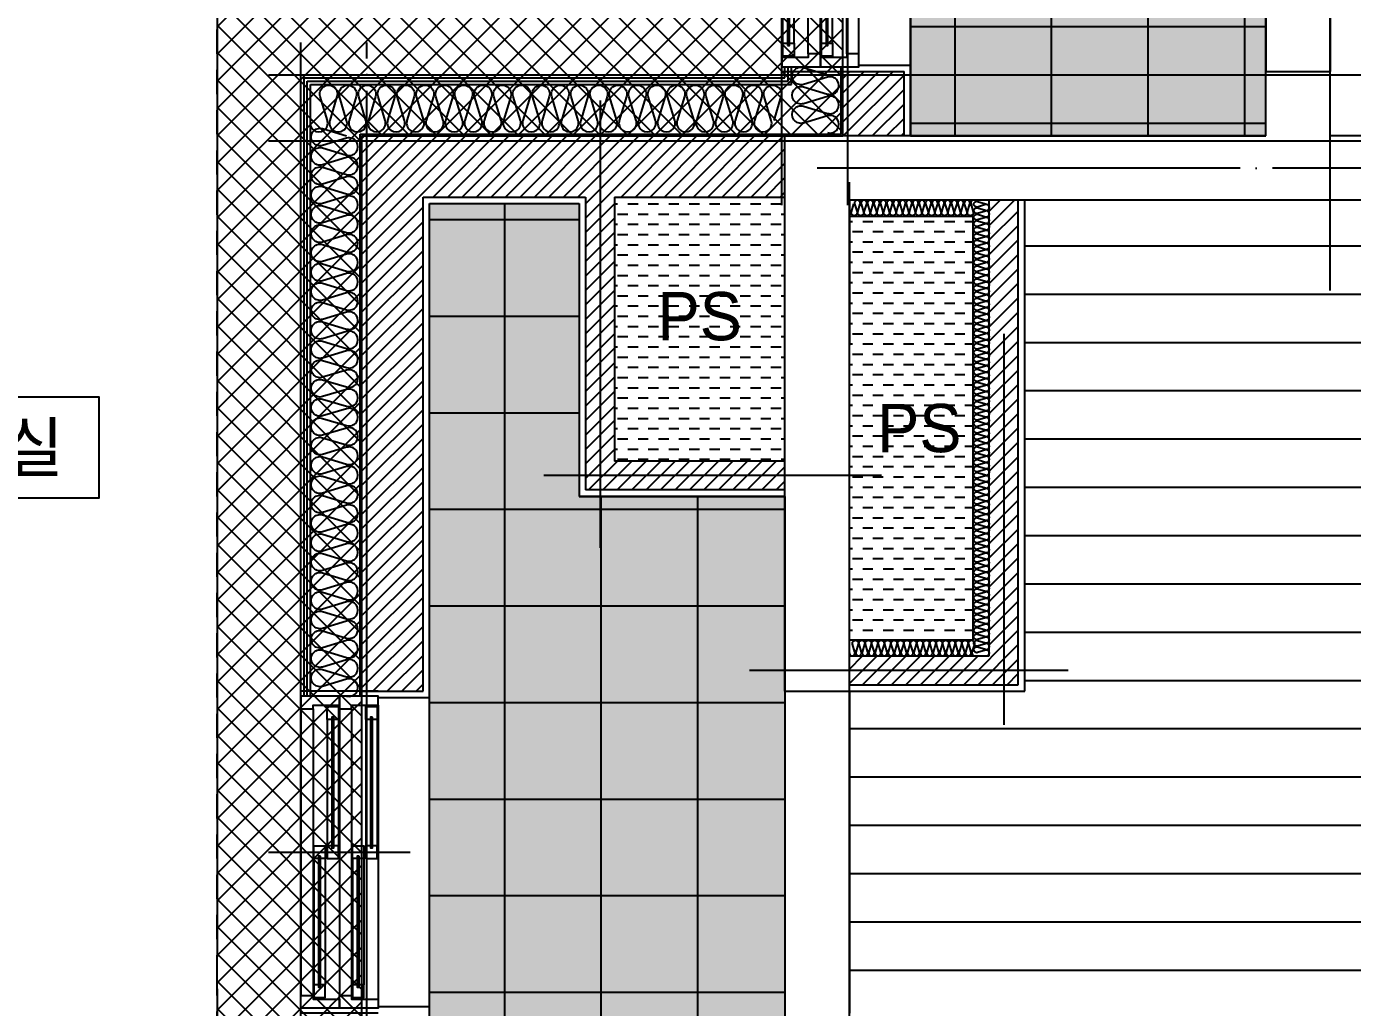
# Model space of a CAD drawing. Header units: millimetres. Extents: x -24416 to 92204, y -190080 to 23760.
# Drawn here: x 27491 to 31613, y -172248 to -169201 of the extents above; entities that cross this region are included whole.
import ezdxf
from ezdxf.enums import TextEntityAlignment as Align

# ---------------------------------------------------------------- set-up
doc = ezdxf.new("R2010")
doc.units = ezdxf.units.MM
doc.header["$LTSCALE"] = 50
for name, pattern in [('AUDIT_D_220706163347-0', [0]), ('CEN', [62, 60, -1, 0, -1]), ('HID', [2.5, 1.5, -1])]:
    doc.linetypes.add(name, pattern=pattern)
for name, color, linetype in [('A-SOL252', 252, 'Continuous'), ('A_HAT', 8, 'Continuous'), ('AA-단열-바닥-욕실', 30, 'Continuous'), ('CEN_CON', 1, 'CEN'), ('CEN_WALL', 12, 'CEN'), ('CONC', 2, 'Continuous'), ('dan1', 7, 'HID'), ('ELE3_CON', 7, 'Continuous'), ('ELE4', 4, 'Continuous'), ('ETC', 6, 'Continuous'), ('FIN', 6, 'Continuous'), ('HAT', 9, 'Continuous'), ('INS', 252, 'Continuous'), ('INSUL', 8, 'Continuous'), ('ROM', 7, 'AUDIT_D_220706163347-0'), ('WAL', 3, 'Continuous'), ('WAL_DRY', 7, 'Continuous'), ('WIN', 4, 'Continuous'), ('바닥타일', 8, 'Continuous'), ('실명', 3, 'AUDIT_D_220706163347-0'), ('실명박스', 7, 'AUDIT_D_220706163347-0')]:
    doc.layers.add(name, color=color, linetype=linetype)
for name, color, linetype, plot in [('AA-CEN', 1, 'CEN', False), ('AA-XXXX-MC', 153, 'AUDIT_D_220706163347-0', False), ('Defpoint', 135, 'Continuous', False), ('MC', 135, 'Continuous', False)]:
    doc.layers.add(name, color=color, linetype=linetype, plot=plot)
doc.styles.add('HAUD01', font='Dotum.ttf')

# ---------------------------------------------------------------- blocks, each defined once
blk = doc.blocks.new('WIN_이중창_1000')
at = {"layer": 'Defpoint'}
for p, q in [((-15, 240), (-15, 0)), ((985, 240), (985, 0))]:
    blk.add_line(p, q, dxfattribs=at)
at = {"layer": 'WIN'}
blk.add_line((485, -100), (485, 340), dxfattribs=at)
at = {"layer": 'WIN', "color": 8}
for p, q in [((942, 240), (28, 240)), ((897, 237), (505, 237)), ((465, 196), (73, 196)), ((897, 202), (505, 202)), ((930, 158), (40, 158)), ((465, 161), (73, 161)), ((930, 120), (40, 120)), ((897, 117), (505, 117)), ((465, 76), (73, 76)), ((897, 82), (505, 82)), ((930, 38), (40, 38)), ((930, 0), (40, 0)), ((465, 41), (73, 41))]:
    blk.add_line(p, q, dxfattribs=at)
at = {"layer": 'WIN'}
for points in [[(40, 158), (28, 158), (28, 240), (0, 240), (0, 120), (40, 120), (40, 158)], [(505, 216.5), (505, 202), (465, 202), (465, 237), (505, 237), (505, 222.5)], [(904, 222.5), (904, 216.5), (498, 216.5), (498, 222.5), (904, 222.5)], [(897, 216.5), (897, 202), (937, 202), (937, 237), (897, 237), (897, 222.5)], [(930, 158), (942, 158), (942, 240), (970, 240), (970, 120), (930, 120), (930, 158)], [(73, 175.5), (73, 161), (33, 161), (33, 196), (73, 196), (73, 181.5)], [(472, 181.5), (472, 175.5), (66, 175.5), (66, 181.5), (472, 181.5)], [(465, 175.5), (465, 161), (505, 161), (505, 196), (465, 196), (465, 181.5)], [(40, 38), (28, 38), (28, 120), (0, 120), (0, 0), (40, 0), (40, 38)], [(505, 96.5), (505, 82), (465, 82), (465, 117), (505, 117), (505, 102.5)], [(904, 102.5), (904, 96.5), (498, 96.5), (498, 102.5), (904, 102.5)], [(897, 96.5), (897, 82), (937, 82), (937, 117), (897, 117), (897, 102.5)], [(930, 38), (942, 38), (942, 120), (970, 120), (970, 0), (930, 0), (930, 38)], [(73, 55.5), (73, 41), (33, 41), (33, 76), (73, 76), (73, 61.5)], [(472, 61.5), (472, 55.5), (66, 55.5), (66, 61.5), (472, 61.5)], [(465, 55.5), (465, 41), (505, 41), (505, 76), (465, 76), (465, 61.5)]]:
    blk.add_lwpolyline(points, dxfattribs=at)
blk = doc.blocks.new('A$Cd15f0f88')
at = {"layer": 'Defpoint'}
for p, q in [((100, 1300), (340, 1300)), ((100, 0), (340, 0))]:
    blk.add_line(p, q, dxfattribs=at)
at = {"layer": 'WIN', "color": 8}
for p, q in [((100, 43), (100, 1257)), ((182, 55), (182, 1245)), ((220, 55), (220, 1245)), ((302, 55), (302, 1245)), ((340, 55), (340, 1245)), ((144, 670), (144, 1212)), ((179, 670), (179, 1212)), ((264, 670), (264, 1212)), ((299, 670), (299, 1212)), ((103, 88), (103, 630)), ((138, 88), (138, 630)), ((223, 88), (223, 630)), ((258, 88), (258, 630))]:
    blk.add_line(p, q, dxfattribs=at)
at = {"layer": 'WIN'}
blk.add_line((440, 650), (0, 650), dxfattribs=at)
for points in [[(182, 1245), (182, 1257), (100, 1257), (100, 1285), (220, 1285), (220, 1245), (182, 1245)], [(302, 1245), (302, 1257), (220, 1257), (220, 1285), (340, 1285), (340, 1245), (302, 1245)], [(164.5, 1212), (179, 1212), (179, 1252), (144, 1252), (144, 1212), (158.5, 1212)], [(284.5, 1212), (299, 1212), (299, 1252), (264, 1252), (264, 1212), (278.5, 1212)], [(158.5, 663), (164.5, 663), (164.5, 1219), (158.5, 1219), (158.5, 663)], [(278.5, 663), (284.5, 663), (284.5, 1219), (278.5, 1219), (278.5, 663)], [(123.5, 630), (138, 630), (138, 670), (103, 670), (103, 630), (117.5, 630)], [(164.5, 670), (179, 670), (179, 630), (144, 630), (144, 670), (158.5, 670)], [(243.5, 630), (258, 630), (258, 670), (223, 670), (223, 630), (237.5, 630)], [(284.5, 670), (299, 670), (299, 630), (264, 630), (264, 670), (278.5, 670)], [(117.5, 81), (123.5, 81), (123.5, 637), (117.5, 637), (117.5, 81)], [(237.5, 81), (243.5, 81), (243.5, 637), (237.5, 637), (237.5, 81)], [(123.5, 88), (138, 88), (138, 48), (103, 48), (103, 88), (117.5, 88)], [(243.5, 88), (258, 88), (258, 48), (223, 48), (223, 88), (237.5, 88)], [(182, 55), (182, 43), (100, 43), (100, 15), (220, 15), (220, 55), (182, 55)], [(302, 55), (302, 43), (220, 43), (220, 15), (340, 15), (340, 55), (302, 55)]]:
    blk.add_lwpolyline(points, dxfattribs=at)
blk = doc.blocks.new('DongSinsul_1')
at = {"layer": 'INSUL'}
blk.add_lwpolyline([(0, 0.25, 1.34403), (0.35, 0.25), (0.2, 0.75, -1.34403), (0.55, 0.75), (0.4, 0.25)], format="xyb", dxfattribs=at)
blk = doc.blocks.new('U-131B(기본)', base_point=(-85340.5, -187585.7))
at = {"layer": 'A-SOL252'}
h = blk.add_hatch(dxfattribs=at)
h.set_pattern_fill('DASH', color=256, scale=10, style=0)
h.set_pattern_definition([(2e-15, (-67762.844, -190484.643), (31.75, 31.75), [31.75, -31.75])])
h.paths.add_polyline_path([(-60025.5, -179015.7), (-60555.5, -179015.7), (-60555.5, -179835.7), (-60025.5, -179835.7)])
h = blk.add_hatch(dxfattribs=at)
h.set_pattern_fill('DASH', color=256, scale=10, style=0)
h.set_pattern_definition([(2e-15, (-67032.844, -190729.643), (31.75, 31.75), [31.75, -31.75])])
h.paths.add_polyline_path([(-59440.5, -180390.7), (-59440.5, -179075.7), (-59825.5, -179075.7), (-59825.5, -180390.7)])
at = {"layer": 'A_HAT'}
h = blk.add_hatch(dxfattribs=at)
h.set_pattern_fill('ANSI31', color=256, scale=10, style=0)
h.set_pattern_definition([(45, (-275322.57, -137101.113), (-22.4506403, 22.4506403), [])])
h.paths.add_polyline_path([(-59655.5, -178825.7), (-59655.5, -178625.7), (-59845.5, -178625.7), (-59845.5, -178825.7)])
h = blk.add_hatch(dxfattribs=at)
h.set_pattern_fill('ANSI31', color=256, scale=10, style=0)
h.set_pattern_definition([(45, (-272032.57, -137621.113), (-22.4506403, 22.4506403), [])])
h.paths.add_polyline_path([(-60025.5, -178825.7), (-61340.5, -178825.7), (-61340.5, -180550.7), (-61150.5, -180550.7), (-61150.5, -179015.7), (-60645.5, -179015.7), (-60645.5, -179925.7), (-60025.5, -179925.7), (-60025.5, -179835.7), (-60555.5, -179835.7), (-60555.5, -179015.7), (-60025.5, -179015.7)])
h = blk.add_hatch(dxfattribs=at)
h.set_pattern_fill('ANSI31', color=256, scale=10, style=0)
h.set_pattern_definition([(45, (-370130.802, -78315.945), (-22.4506403, 22.4506403), [])])
h.paths.add_polyline_path([(-59300.5, -179025.7), (-59390.5, -179025.7), (-59390.5, -180440.7), (-59825.5, -180440.7), (-59825.5, -180530.7), (-59300.5, -180530.7)])
at = {"layer": 'HAT', "ltscale": 100}
h = blk.add_hatch(dxfattribs=at)
h.set_pattern_fill('_USER', color=8, scale=150, pattern_type=0)
h.set_pattern_definition([(2e-15, (38263.87, -197032.43), (0, 150), [])])
h.paths.add_polyline_path([(-56010.5, -179025.7), (-59280.5, -179025.7), (-59280.5, -180550.7), (-59425.5, -180550.7), (-59825.5, -180550.7), (-59825.5, -182095.7), (-59825.5, -187385.7), (-56010.5, -187385.7)])
at = {"layer": '바닥타일'}
h = blk.add_hatch(dxfattribs=at)
h.set_pattern_fill('_USER', color=256, scale=300, double=1, pattern_type=0)
h.set_pattern_definition([(0, (-275322.57, -137101.1), (0, 300), []), (90, (-275322.57, -137101.1), (-300, 2e-14), [])])
h.paths.add_polyline_path([(-59635.5, -178825.7), (-58530.5, -178825.7), (-58530.5, -176585.7), (-59635.5, -176585.7)])
h = blk.add_hatch(dxfattribs=at)
h.set_pattern_fill('_USER', color=256, scale=300, double=1, pattern_type=0)
h.set_pattern_definition([(0, (-274922.57, -137101.1), (0, 300), []), (90, (-274922.57, -137101.1), (-300, 2e-14), [])])
h.paths.add_polyline_path([(-60025.5, -187385.7), (-60025.5, -181895.7), (-60025.5, -179945.7), (-60665.5, -179945.7), (-60665.5, -179035.7), (-61130.5, -179035.7), (-61130.5, -181530.7), (-61130.5, -182105.7), (-61130.5, -186280.7), (-70585.5, -186280.7), (-70585.5, -187385.7)])
at = {"layer": 'CEN_CON'}
for p, q in [((-58330.5, -179305.7), (-58330.5, -175555.7)), ((-55510.5, -178925.7), (-59925.5, -178925.7)), ((-59825.5, -187885.7), (-59825.5, -178969.1))]:
    blk.add_line(p, q, dxfattribs=at)
at = {"layer": 'CEN_WALL'}
for p, q in [((-59830.5, -179040.7), (-59830.5, -175555.7)), ((-61325.5, -187885.7), (-61325.5, -178535.7)), ((-60600.5, -178715.7), (-60600.5, -180105.7)), ((-61630.5, -178840.7), (-59535.5, -178840.7)), ((-59345.5, -179440.7), (-59345.5, -180655.7)), ((-59725.5, -179880.7), (-60775.5, -179880.7)), ((-60135.5, -180485.7), (-59145.5, -180485.7))]:
    blk.add_line(p, q, dxfattribs=at)
at = {"layer": 'CONC'}
for p, q in [((-58530.5, -178825.7), (-58530.5, -178625.7)), ((-58530.5, -178625.7), (-58330.5, -178625.7)), ((-58330.5, -179025.7), (-58330.5, -178625.7)), ((-60025.5, -180550.7), (-60025.5, -178825.7)), ((-58530.5, -178825.7), (-60025.5, -178825.7)), ((-59825.5, -180550.7), (-59825.5, -179025.7)), ((-58330.5, -179025.7), (-59825.5, -179025.7)), ((-59825.5, -180550.7), (-59825.5, -179025.7)), ((-60025.5, -180550.7), (-59825.5, -180550.7))]:
    blk.add_line(p, q, dxfattribs=at)
at = {"layer": 'dan1'}
blk.add_lwpolyline([(-64545.5, -185620.7), (-61790.5, -185620.7), (-61790.5, -181445.7), (-61790.5, -181445.7), (-61790.5, -178375.7), (-60295.5, -178375.7), (-60295.5, -177035.7), (-63585.5, -177035.7), (-63585.5, -181010.7), (-63895.5, -181010.7)], dxfattribs=at)
at = {"layer": 'ELE3_CON'}
for p, q in [((-58530.5, -177725.7), (-58530.5, -178625.7)), ((-58330.5, -177725.7), (-58330.5, -178625.7)), ((-55810.5, -178825.7), (-58330.5, -178825.7)), ((-56010.5, -179025.7), (-58330.5, -179025.7)), ((-60025.5, -180550.7), (-60025.5, -181550.7)), ((-59825.5, -180550.7), (-59825.5, -181550.7))]:
    blk.add_line(p, q, dxfattribs=at)
at = {"layer": 'ELE4'}
for p, q in [((-59635.5, -178605.7), (-59635.5, -177345.7)), ((-61130.5, -181530.7), (-61130.5, -180570.7))]:
    blk.add_line(p, q, dxfattribs=at)
at = {"layer": 'FIN'}
for p, q in [((-59795.5, -178605.7), (-59635.5, -178605.7)), ((-59635.5, -178825.7), (-59635.5, -178605.7)), ((-59280.5, -180550.7), (-59280.5, -179025.7)), ((-61130.5, -179035.7), (-60665.5, -179035.7)), ((-61130.5, -180570.7), (-61130.5, -179035.7)), ((-60665.5, -179035.7), (-60665.5, -179945.7)), ((-60025.5, -179945.7), (-60665.5, -179945.7)), ((-59825.5, -180550.7), (-59280.5, -180550.7)), ((-61290.5, -180570.7), (-61130.5, -180570.7)), ((-61290.5, -181530.7), (-61130.5, -181530.7)), ((-61130.5, -183860.7), (-61130.5, -181530.7))]:
    blk.add_line(p, q, dxfattribs=at)
at = {"layer": 'INS'}
for p, q in [((-60005.5, -178665.7), (-60005.5, -178610.7)), ((-59850.5, -178820.7), (-59850.5, -178610.7)), ((-61500.5, -178665.7), (-60005.5, -178665.7)), ((-61500.5, -180565.7), (-61500.5, -178665.7)), ((-61345.5, -178820.7), (-59850.5, -178820.7)), ((-61345.5, -180565.7), (-61345.5, -178820.7)), ((-59825.5, -179025.7), (-59825.5, -179475.7)), ((-59440.5, -179075.7), (-59825.5, -179075.7)), ((-59440.5, -180390.7), (-59440.5, -179075.7)), ((-59825.5, -180390.7), (-59440.5, -180390.7))]:
    blk.add_line(p, q, dxfattribs=at)
at = {"layer": 'INSUL'}
for points in [[(-59440.5, -179025.6, 0.463061), (-59448.1, -179037.2), (-59440.6, -179062.1, -1.34), (-59458.1, -179062.1), (-59450.6, -179037.2), (-59450.6, -179037.2, 1.34), (-59468.1, -179037.2), (-59460.7, -179062.1, -1.34), (-59478.2, -179062.1), (-59470.7, -179037.2), (-59470.7, -179037.2, 1.34), (-59488.2, -179037.2), (-59480.7, -179062.1, -1.34), (-59498.2, -179062.1), (-59490.7, -179037.2), (-59490.7, -179037.2, 1.34), (-59508.2, -179037.2), (-59500.8, -179062.1, -1.34), (-59518.3, -179062.1), (-59510.8, -179037.2), (-59510.8, -179037.2, 1.34), (-59528.3, -179037.2), (-59520.8, -179062.1, -1.34), (-59538.3, -179062.1), (-59530.9, -179037.2), (-59530.9, -179037.2, 1.34), (-59548.4, -179037.2), (-59540.9, -179062.1, -1.34), (-59558.4, -179062.1), (-59550.9, -179037.2), (-59550.9, -179037.2, 1.34), (-59568.4, -179037.2), (-59560.9, -179062.1, -1.34), (-59578.4, -179062.1), (-59571, -179037.2), (-59571, -179037.2, 1.34), (-59588.5, -179037.2), (-59581, -179062.1, -1.34), (-59598.5, -179062.1), (-59591, -179037.2), (-59591, -179037.2, 1.34), (-59608.5, -179037.2), (-59601.1, -179062.1, -1.34), (-59618.6, -179062.1), (-59611.1, -179037.2), (-59611.1, -179037.2, 1.34), (-59628.6, -179037.2), (-59621.1, -179062.1, -1.34), (-59638.6, -179062.1), (-59631.1, -179037.2), (-59631.1, -179037.2, 1.34), (-59648.6, -179037.2), (-59641.2, -179062.1, -1.34), (-59658.7, -179062.1), (-59651.2, -179037.2), (-59651.2, -179037.2, 1.34), (-59668.7, -179037.2), (-59661.2, -179062.1, -1.34), (-59678.7, -179062.1), (-59671.3, -179037.2), (-59671.3, -179037.2, 1.34), (-59688.8, -179037.2), (-59681.3, -179062.1, -1.34), (-59698.8, -179062.1), (-59691.3, -179037.2), (-59691.3, -179037.2, 1.34), (-59708.8, -179037.2), (-59701.3, -179062.1, -1.34), (-59718.8, -179062.1), (-59711.4, -179037.2), (-59711.4, -179037.2, 1.34), (-59728.9, -179037.2), (-59721.4, -179062.1, -1.34), (-59738.9, -179062.1), (-59731.4, -179037.2), (-59731.4, -179037.2, 1.34), (-59748.9, -179037.2), (-59741.5, -179062.1, -1.34), (-59759, -179062.1), (-59751.5, -179037.2), (-59751.5, -179037.2, 1.34), (-59769, -179037.2), (-59761.5, -179062.1, -1.34), (-59779, -179062.1), (-59771.5, -179037.2), (-59771.5, -179037.2, 1.34), (-59789, -179037.2), (-59781.6, -179062.1, -1.34), (-59799.1, -179062.1), (-59791.6, -179037.2), (-59791.6, -179037.2, 1.34), (-59809.1, -179037.2), (-59801.6, -179062.1, -1.34), (-59819.1, -179062.1), (-59811.7, -179037.2)], [(-59402, -180440.7, 1.34), (-59402, -180423.2), (-59426.9, -180430.7, -1.34), (-59426.9, -180413.2), (-59402, -180420.7), (-59402, -180420.7, 1.34), (-59402, -180403.2), (-59426.9, -180410.6, -1.34), (-59426.9, -180393.1), (-59402, -180400.6), (-59402, -180400.6, 1.34), (-59402, -180383.1), (-59426.9, -180390.6, -1.34), (-59426.9, -180373.1), (-59402, -180380.5), (-59402, -180380.5, 1.34), (-59402, -180363), (-59426.9, -180370.5, -1.34), (-59426.9, -180353), (-59402, -180360.5), (-59402, -180360.5, 1.34), (-59402, -180343), (-59426.9, -180350.5, -1.34), (-59426.9, -180333), (-59402, -180340.4), (-59402, -180340.4, 1.34), (-59402, -180322.9), (-59426.9, -180330.4, -1.34), (-59426.9, -180312.9), (-59402, -180320.4), (-59402, -180320.4, 1.34), (-59402, -180302.9), (-59426.9, -180310.3, -1.34), (-59426.9, -180292.8), (-59402, -180300.3), (-59402, -180300.3, 1.34), (-59402, -180282.8), (-59426.9, -180290.3, -1.34), (-59426.9, -180272.8), (-59402, -180280.3), (-59402, -180280.3, 1.34), (-59402, -180262.8), (-59426.9, -180270.2, -1.34), (-59426.9, -180252.7), (-59402, -180260.2), (-59402, -180260.2, 1.34), (-59402, -180242.7), (-59426.9, -180250.2, -1.34), (-59426.9, -180232.7), (-59402, -180240.1), (-59402, -180240.1, 1.34), (-59402, -180222.6), (-59426.9, -180230.1, -1.34), (-59426.9, -180212.6), (-59402, -180220.1), (-59402, -180220.1, 1.34), (-59402, -180202.6), (-59426.9, -180210.1, -1.34), (-59426.9, -180192.6), (-59402, -180200), (-59402, -180200, 1.34), (-59402, -180182.5), (-59426.9, -180190, -1.34), (-59426.9, -180172.5), (-59402, -180180), (-59402, -180180, 1.34), (-59402, -180162.5), (-59426.9, -180169.9, -1.34), (-59426.9, -180152.4), (-59402, -180159.9), (-59402, -180159.9, 1.34), (-59402, -180142.4), (-59426.9, -180149.9, -1.34), (-59426.9, -180132.4), (-59402, -180139.9), (-59402, -180139.9, 1.34), (-59402, -180122.4), (-59426.9, -180129.8, -1.34), (-59426.9, -180112.3), (-59402, -180119.8), (-59402, -180119.8, 1.34), (-59402, -180102.3), (-59426.9, -180109.8, -1.34), (-59426.9, -180092.3), (-59402, -180099.7), (-59402, -180099.7, 1.34), (-59402, -180082.2), (-59426.9, -180089.7, -1.34), (-59426.9, -180072.2), (-59402, -180079.7), (-59402, -180079.7, 1.34), (-59402, -180062.2), (-59426.9, -180069.7, -1.34), (-59426.9, -180052.2), (-59402, -180059.6), (-59402, -180059.6, 1.34), (-59402, -180042.1), (-59426.9, -180049.6, -1.34), (-59426.9, -180032.1), (-59402, -180039.6), (-59402, -180039.6, 1.34), (-59402, -180022.1), (-59426.9, -180029.5, -1.34), (-59426.9, -180012), (-59402, -180019.5), (-59402, -180019.5, 1.34), (-59402, -180002), (-59426.9, -180009.5, -1.34), (-59426.9, -179992), (-59402, -179999.5), (-59402, -179999.5, 1.34), (-59402, -179982), (-59426.9, -179989.4, -1.34), (-59426.9, -179971.9), (-59402, -179979.4), (-59402, -179979.4, 1.34), (-59402, -179961.9), (-59426.9, -179969.4, -1.34), (-59426.9, -179951.9), (-59402, -179959.3), (-59402, -179959.3, 1.34), (-59402, -179941.8), (-59426.9, -179949.3, -1.34), (-59426.9, -179931.8), (-59402, -179939.3), (-59402, -179939.3, 1.34), (-59402, -179921.8), (-59426.9, -179929.3, -1.34), (-59426.9, -179911.8), (-59402, -179919.2), (-59402, -179919.2, 1.34), (-59402, -179901.7), (-59426.9, -179909.2, -1.34), (-59426.9, -179891.7), (-59402, -179899.2), (-59402, -179899.2, 1.34), (-59402, -179881.7), (-59426.9, -179889.1, -1.34), (-59426.9, -179871.6), (-59402, -179879.1), (-59402, -179879.1, 1.34), (-59402, -179861.6), (-59426.9, -179869.1, -1.34), (-59426.9, -179851.6), (-59402, -179859.1), (-59402, -179859.1, 1.34), (-59402, -179841.6), (-59426.9, -179849, -1.34), (-59426.9, -179831.5), (-59402, -179839), (-59402, -179839, 1.34), (-59402, -179821.5), (-59426.9, -179829, -1.34), (-59426.9, -179811.5), (-59402, -179818.9), (-59402, -179818.9, 1.34), (-59402, -179801.4), (-59426.9, -179808.9, -1.34), (-59426.9, -179791.4), (-59402, -179798.9), (-59402, -179798.9, 1.34), (-59402, -179781.4), (-59426.9, -179788.9, -1.34), (-59426.9, -179771.4), (-59402, -179778.8), (-59402, -179778.8, 1.34), (-59402, -179761.3), (-59426.9, -179768.8, -1.34), (-59426.9, -179751.3), (-59402, -179758.8), (-59402, -179758.8, 1.34), (-59402, -179741.3), (-59426.9, -179748.7, -1.34), (-59426.9, -179731.2), (-59402, -179738.7), (-59402, -179738.7, 1.34), (-59402, -179721.2), (-59426.9, -179728.7, -1.34), (-59426.9, -179711.2), (-59402, -179718.7), (-59402, -179718.7, 1.34), (-59402, -179701.2), (-59426.9, -179708.6, -1.34), (-59426.9, -179691.1), (-59402, -179698.6), (-59402, -179698.6, 1.34), (-59402, -179681.1), (-59426.9, -179688.6, -1.34), (-59426.9, -179671.1), (-59402, -179678.5), (-59402, -179678.5, 1.34), (-59402, -179661), (-59426.9, -179668.5, -1.34), (-59426.9, -179651), (-59402, -179658.5), (-59402, -179658.5, 1.34), (-59402, -179641), (-59426.9, -179648.5, -1.34), (-59426.9, -179631), (-59402, -179638.4), (-59402, -179638.4, 1.34), (-59402, -179620.9), (-59426.9, -179628.4, -1.34), (-59426.9, -179610.9), (-59402, -179618.4), (-59402, -179618.4, 1.34), (-59402, -179600.9), (-59426.9, -179608.3, -1.34), (-59426.9, -179590.8), (-59402, -179598.3), (-59402, -179598.3, 1.34), (-59402, -179580.8), (-59426.9, -179588.3, -1.34), (-59426.9, -179570.8), (-59402, -179578.3), (-59402, -179578.3, 1.34), (-59402, -179560.8), (-59426.9, -179568.2, -1.34), (-59426.9, -179550.7), (-59402, -179558.2), (-59402, -179558.2, 1.34), (-59402, -179540.7), (-59426.9, -179548.2, -1.34), (-59426.9, -179530.7), (-59402, -179538.1), (-59402, -179538.1, 1.34), (-59402, -179520.6), (-59426.9, -179528.1, -1.34), (-59426.9, -179510.6), (-59402, -179518.1), (-59402, -179518.1, 1.34), (-59402, -179500.6), (-59426.9, -179508.1, -1.34), (-59426.9, -179490.6), (-59402, -179498), (-59402, -179498, 1.34), (-59402, -179480.5), (-59426.9, -179488, -1.34), (-59426.9, -179470.5), (-59402, -179478), (-59402, -179478, 1.34), (-59402, -179460.5), (-59426.9, -179467.9, -1.34), (-59426.9, -179450.4), (-59402, -179457.9), (-59402, -179457.9, 1.34), (-59402, -179440.4), (-59426.9, -179447.9, -1.34), (-59426.9, -179430.4), (-59402, -179437.9), (-59402, -179437.9, 1.34), (-59402, -179420.4), (-59426.9, -179427.8, -1.34), (-59426.9, -179410.3), (-59402, -179417.8), (-59402, -179417.8, 1.34), (-59402, -179400.3), (-59426.9, -179407.8, -1.34), (-59426.9, -179390.3), (-59402, -179397.7), (-59402, -179397.7, 1.34), (-59402, -179380.2), (-59426.9, -179387.7, -1.34), (-59426.9, -179370.2), (-59402, -179377.7), (-59402, -179377.7, 1.34), (-59402, -179360.2), (-59426.9, -179367.7, -1.34), (-59426.9, -179350.2), (-59402, -179357.6), (-59402, -179357.6, 1.34), (-59402, -179340.1), (-59426.9, -179347.6, -1.34), (-59426.9, -179330.1), (-59402, -179337.6), (-59402, -179337.6, 1.34), (-59402, -179320.1), (-59426.9, -179327.5, -1.34), (-59426.9, -179310), (-59402, -179317.5), (-59402, -179317.5, 1.34), (-59402, -179300), (-59426.9, -179307.5, -1.34), (-59426.9, -179290), (-59402, -179297.5), (-59402, -179297.5, 1.34), (-59402, -179280), (-59426.9, -179287.4, -1.34), (-59426.9, -179269.9), (-59402, -179277.4), (-59402, -179277.4, 1.34), (-59402, -179259.9), (-59426.9, -179267.4, -1.34), (-59426.9, -179249.9), (-59402, -179257.3), (-59402, -179257.3, 1.34), (-59402, -179239.8), (-59426.9, -179247.3, -1.34), (-59426.9, -179229.8), (-59402, -179237.3), (-59402, -179237.3, 1.34), (-59402, -179219.8), (-59426.9, -179227.3, -1.34), (-59426.9, -179209.8), (-59402, -179217.2), (-59402, -179217.2, 1.34), (-59402, -179199.7), (-59426.9, -179207.2, -1.34), (-59426.9, -179189.7), (-59402, -179197.2), (-59402, -179197.2, 1.34), (-59402, -179179.7), (-59426.9, -179187.1, -1.34), (-59426.9, -179169.6), (-59402, -179177.1), (-59402, -179177.1, 1.34), (-59402, -179159.6), (-59426.9, -179167.1, -1.34), (-59426.9, -179149.6), (-59402, -179157.1), (-59402, -179157.1, 1.34), (-59402, -179139.6), (-59426.9, -179147, -1.34), (-59426.9, -179129.5), (-59402, -179137), (-59402, -179137, 1.34), (-59402, -179119.5), (-59426.9, -179127, -1.34), (-59426.9, -179109.5), (-59402, -179116.9), (-59402, -179116.9, 1.34), (-59402, -179099.4), (-59426.9, -179106.9, -1.34), (-59426.9, -179089.4), (-59402, -179096.9), (-59402, -179096.9, 1.34), (-59402, -179079.4), (-59426.9, -179086.9, -1.34), (-59426.9, -179069.4), (-59402, -179076.8), (-59402, -179076.8, 1.34), (-59402, -179059.3), (-59426.9, -179066.8, -1.34), (-59426.9, -179049.3), (-59402, -179056.8), (-59402, -179056.8, 1.34), (-59402, -179039.3), (-59426.9, -179046.7, -1.34), (-59426.9, -179029.2), (-59402, -179036.7)], [(-59825.5, -180429.2, 1.34), (-59808, -180429.2), (-59815.4, -180404.3, -1.34), (-59797.9, -180404.3), (-59805.4, -180429.2), (-59805.4, -180429.2, 1.34), (-59787.9, -180429.2), (-59795.4, -180404.3, -1.34), (-59777.9, -180404.3), (-59785.3, -180429.2), (-59785.3, -180429.2, 1.34), (-59767.8, -180429.2), (-59775.3, -180404.3, -1.34), (-59757.8, -180404.3), (-59765.3, -180429.2), (-59765.3, -180429.2, 1.34), (-59747.8, -180429.2), (-59755.3, -180404.3, -1.34), (-59737.8, -180404.3), (-59745.2, -180429.2), (-59745.2, -180429.2, 1.34), (-59727.7, -180429.2), (-59735.2, -180404.3, -1.34), (-59717.7, -180404.3), (-59725.2, -180429.2), (-59725.2, -180429.2, 1.34), (-59707.7, -180429.2), (-59715.1, -180404.3, -1.34), (-59697.6, -180404.3), (-59705.1, -180429.2), (-59705.1, -180429.2, 1.34), (-59687.6, -180429.2), (-59695.1, -180404.3, -1.34), (-59677.6, -180404.3), (-59685.1, -180429.2), (-59685.1, -180429.2, 1.34), (-59667.6, -180429.2), (-59675, -180404.3, -1.34), (-59657.5, -180404.3), (-59665, -180429.2), (-59665, -180429.2, 1.34), (-59647.5, -180429.2), (-59655, -180404.3, -1.34), (-59637.5, -180404.3), (-59644.9, -180429.2), (-59644.9, -180429.2, 1.34), (-59627.4, -180429.2), (-59634.9, -180404.3, -1.34), (-59617.4, -180404.3), (-59624.9, -180429.2), (-59624.9, -180429.2, 1.34), (-59607.4, -180429.2), (-59614.9, -180404.3, -1.34), (-59597.4, -180404.3), (-59604.8, -180429.2), (-59604.8, -180429.2, 1.34), (-59587.3, -180429.2), (-59594.8, -180404.3, -1.34), (-59577.3, -180404.3), (-59584.8, -180429.2), (-59584.8, -180429.2, 1.34), (-59567.3, -180429.2), (-59574.7, -180404.3, -1.34), (-59557.2, -180404.3), (-59564.7, -180429.2), (-59564.7, -180429.2, 1.34), (-59547.2, -180429.2), (-59554.7, -180404.3, -1.34), (-59537.2, -180404.3), (-59544.7, -180429.2), (-59544.7, -180429.2, 1.34), (-59527.2, -180429.2), (-59534.6, -180404.3, -1.34), (-59517.1, -180404.3), (-59524.6, -180429.2), (-59524.6, -180429.2, 1.34), (-59507.1, -180429.2), (-59514.6, -180404.3, -1.34), (-59497.1, -180404.3), (-59504.5, -180429.2), (-59504.5, -180429.2, 1.34), (-59487, -180429.2), (-59494.5, -180404.3, -1.34), (-59477, -180404.3), (-59484.5, -180429.2), (-59484.5, -180429.2, 1.34), (-59467, -180429.2), (-59474.5, -180404.3, -1.34), (-59457, -180404.3), (-59464.4, -180429.2), (-59464.4, -180429.2, 1.34), (-59446.9, -180429.2), (-59454.4, -180404.3, -1.34), (-59436.9, -180404.3), (-59444.4, -180429.2), (-59444.4, -180429.2, 0.337154), (-59440.5, -180439.6, 0.337154)]]:
    blk.add_lwpolyline(points, format="xyb", dxfattribs=at)
at = {"layer": 'MC'}
for p, q in [((-60035.5, -179040.7), (-60035.5, -175555.7)), ((-61530.5, -187885.7), (-61530.5, -178535.7)), ((-61630.5, -178635.7), (-59535.5, -178635.7))]:
    blk.add_line(p, q, dxfattribs=at)
at = {"layer": 'WAL'}
for p, q in [((-59845.5, -178825.7), (-59845.5, -178625.7)), ((-59845.5, -178625.7), (-59655.5, -178625.7)), ((-59655.5, -178825.7), (-59655.5, -178625.7)), ((-61340.5, -178825.7), (-60025.5, -178825.7)), ((-61340.5, -180550.7), (-61340.5, -178825.7)), ((-61150.5, -179015.7), (-60645.5, -179015.7)), ((-61150.5, -180550.7), (-61150.5, -179015.7)), ((-60645.5, -179015.7), (-60645.5, -179925.7)), ((-60555.5, -179015.7), (-60555.5, -179835.7)), ((-60555.5, -179015.7), (-60025.5, -179015.7)), ((-59390.5, -180440.7), (-59390.5, -179025.7)), ((-59300.5, -180530.7), (-59300.5, -179025.7)), ((-60025.5, -179835.7), (-60555.5, -179835.7)), ((-60025.5, -179925.7), (-60645.5, -179925.7)), ((-59825.5, -180440.7), (-59390.5, -180440.7)), ((-61340.5, -180550.7), (-61150.5, -180550.7)), ((-59825.5, -180530.7), (-59300.5, -180530.7))]:
    blk.add_line(p, q, dxfattribs=at)
at = {"layer": 'WAL_DRY'}
for p, q in [((-60025.5, -178645.7), (-60025.5, -178610.7)), ((-60015.5, -178655.7), (-60015.5, -178610.7)), ((-61520.5, -178645.7), (-60025.5, -178645.7)), ((-61520.5, -180565.7), (-61520.5, -178645.7)), ((-61510.5, -178655.7), (-60015.5, -178655.7)), ((-61510.5, -180565.7), (-61510.5, -178655.7))]:
    blk.add_line(p, q, dxfattribs=at)
at = {"layer": 'INSUL', "rotation": 90, "row_count": 1, "row_spacing": 1}
for p, xscale, yscale, zscale, column_count, column_spacing in [((-59855.5, -178815.7), 150.0000000000001, 150.0000000000001, 150.0000000000001, 3, 60.00000000000003), ((-61350.5, -180565.7), 150, 150, 150, 29, 60.00000000000002)]:
    blk.add_blockref('DongSinsul_1', p, dxfattribs=dict(at, xscale=xscale, yscale=yscale, zscale=zscale, column_count=column_count, column_spacing=column_spacing))
at = {"layer": 'INSUL', "xscale": 150, "yscale": 150, "zscale": 150, "row_count": 1, "column_count": 24, "row_spacing": 1, "column_spacing": 60}
blk.add_blockref('DongSinsul_1', (-61500.5, -178815.7), dxfattribs=at)
at = {"layer": 'WIN'}
blk.add_blockref('A$Cd15f0f88', (-60135.5, -178625.7), dxfattribs=at)
at = {"layer": 'WIN', "xscale": -1, "rotation": 270}
blk.add_blockref('WIN_이중창_1000', (-61530.5, -181535.7), dxfattribs=at)
blk = doc.blocks.new('A$C415C5DAF')
at = {"layer": 'AA-XXXX-MC'}
blk.add_line((17853.4, -187728), (22178.4, -187728), dxfattribs=at)
at = {"layer": 'CEN_CON'}
blk.add_line((17853.4, -187933), (22178.4, -187933), dxfattribs=at)
at = {"layer": '실명박스'}
blk.add_lwpolyline([(14449.9, -188729.7), (14449.9, -189042.2), (15231.5, -189042.2), (15231.5, -188729.7)], close=True, dxfattribs=at)
at = {"layer": 'ROM', "color": 3, "style": 'HAUD01'}
for p in [(17098.4, -188478), (17780.9, -188825.5)]:
    blk.add_text('PS', height=150, dxfattribs=at).set_placement(p, align=Align.MIDDLE)
at = {"layer": '실명', "style": 'HAUD01'}
blk.add_text('가족실', height=150, dxfattribs=at).set_placement((14839.3, -188883.7), align=Align.MIDDLE)
blk = doc.blocks.new('A$C1CAF0AFA')
at = {"layer": 'ETC'}
h = blk.add_hatch(dxfattribs=at)
h.set_pattern_fill('CROSS', color=256, scale=10, angle=45)
h.set_pattern_definition([(45, (146065.76, -53460), (7e-15, 89.802561), [31.75, -95.25]), (135, (146088.21, -53460), (-89.802561, 7e-15), [31.75, -95.25])])
h.paths.add_polyline_path([(6318.8, -201860.9), (4478.8, -201860.9), (4478.8, -200570.9), (6318.8, -200570.9)])
h.paths.add_polyline_path([(6448.8, -201860.9), (6448.8, -200580.9), (8088.8, -200580.9), (8088.8, -200755.9), (16098.8, -200755.9), (16098.8, -201860.9)])
h.paths.add_polyline_path([(30238.8, -193300.9), (31343.8, -193300.9), (31343.8, -191060.9), (30238.8, -191060.9)])
h.paths.add_polyline_path([(28743.8, -193510.9), (29208.8, -193510.9), (29208.8, -194420.9), (29848.8, -194420.9), (29848.8, -201860.9), (19288.8, -201860.9), (19288.8, -200755.9), (28743.8, -200755.9)])
h.paths.add_polyline_path([(4478.8, -192515.9), (6708.8, -192515.9), (6708.8, -191925.9), (8648.8, -191925.9), (8648.8, -192810.9), (9118.8, -192810.9), (9118.8, -191925.9), (12818.8, -191925.9), (12818.8, -193280.9), (8888.8, -193280.9), (8888.8, -193730.9), (4478.8, -193720.9)])
at = {"layer": 'HAT'}
h = blk.add_hatch(dxfattribs=at)
h.set_pattern_fill('_USER', color=5, scale=60, angle=45, double=1, pattern_type=0)
h.set_pattern_definition([(45, (0, -53460), (-42.426407, 42.426407), []), (135, (0, -53460), (-42.426407, -42.426407), [])])
h.paths.add_polyline_path([(16098.8, -198242), (19288.8, -198224.5), (19288.8, -200545.9), (28533.8, -200545.9), (28533.8, -193300.9), (30028.8, -193300.9), (30028.8, -191060.9), (25838.8, -191060.9), (25838.8, -195035.9), (19288.8, -195035.9), (19288.8, -195485.9), (25778.8, -195485.9), (25778.8, -195163.4), (25978.8, -195163.4), (25978.8, -195485.9), (26288.8, -195485.9), (26288.8, -191510.9), (29578.8, -191510.9), (29578.8, -192850.9), (28083.8, -192850.9), (28083.8, -200095.9), (25328.8, -200095.9), (25328.8, -200385.9), (25128.8, -200385.9), (25128.8, -200095.9), (19738.8, -200095.9), (19738.8, -197775.9), (15648.8, -197775.9), (15648.8, -200095.9), (13198.8, -200095.9), (13198.8, -200385.9), (12998.8, -200385.9), (12998.8, -200095.9), (8748.8, -200095.9), (8748.8, -199920.9), (8478.8, -199920.9), (8478.8, -200210.9), (8278.8, -200210.9), (8278.8, -199920.9), (4928.8, -199920.9), (4928.8, -194380.9), (8278.8, -194380.9), (8278.8, -194090.9), (8478.8, -194090.9), (8478.8, -194380.9), (9548.8, -194380.9), (9548.8, -193940.9), (12388.8, -193940.9), (12388.8, -195485.9), (12698.8, -195485.9), (12698.8, -195163.4), (12898.8, -195163.4), (12898.8, -195485.9), (19051.8, -195485.9), (19051.8, -195035.9), (16968.8, -195035.9), (16968.8, -194886), (15568.8, -194886), (15568.8, -195035.9), (12838.8, -195035.9), (12838.8, -193490.9), (9098.8, -193490.9), (9098.8, -193930.9), (4478.8, -193930.9), (4478.8, -200370.9), (8298.8, -200370.9), (8298.8, -200545.9), (16098.8, -200545.9)])
at = {"layer": 'AA-CEN', "color": 4}
for points in [[(19288.8, -200545.9), (28533.8, -200545.9), (28533.8, -193300.9), (30028.8, -193300.9), (30028.8, -191060.9), (25838.8, -191060.9)], [(26288.8, -191510.9), (29578.8, -191510.9), (29578.8, -192850.9), (28083.8, -192850.9), (28083.8, -200095.9), (25328.8, -200095.9)]]:
    blk.add_lwpolyline(points, dxfattribs=at)
at = {"layer": 'AA-CEN'}
blk.add_lwpolyline([(30238.8, -193300.9), (31343.8, -193300.9), (31343.8, -191060.9), (30238.8, -191060.9)], close=True, dxfattribs=at)
blk.add_lwpolyline([(28743.8, -193510.9), (29208.8, -193510.9), (29208.8, -194420.9), (29848.8, -194420.9), (29848.8, -201860.9), (19288.8, -201860.9), (19288.8, -200755.9), (28743.8, -200755.9), (28743.8, -193510.9)], dxfattribs=at)

msp = doc.modelspace()

# ---------------------------------------------------------------- block references
msp.add_blockref('U-131B(기본)', (4533.8, -178300.9))
at = {"layer": 'AA-단열-바닥-욕실'}
msp.add_blockref('A$C1CAF0AFA', (0, 23760), dxfattribs=at)
at = {"layer": '실명박스'}
msp.add_blockref('A$C415C5DAF', (12485.4, 18377.1), dxfattribs=at)

doc.saveas('drawing.dxf')
